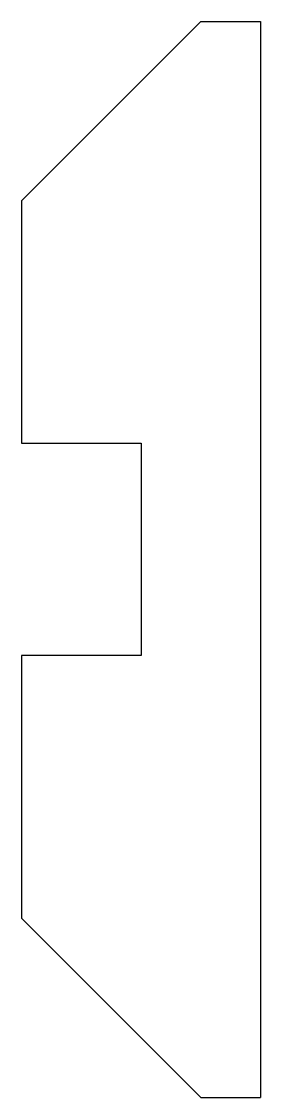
# Model space of a CAD drawing. Extents: x 12 to 16, y 129.8 to 147.8.
import ezdxf

# ---------------------------------------------------------------- set-up
doc = ezdxf.new("R2010")
doc.units = 0
doc.layers.get('0').update_dxf_attribs({"linetype": 'continuous'})

# ---------------------------------------------------------------- blocks, each defined once
blk = doc.blocks.new('BODY022')
at = {"color": 0}
for p, q in [((12, 144.828), (15, 147.828)), ((15, 147.828), (16, 147.828)), ((16, 147.828), (16, 129.828)), ((12, 144.828), (12, 140.775)), ((12, 140.775), (14, 140.775)), ((14, 140.775), (14, 139)), ((14, 139), (14, 137.225)), ((14, 137.225), (12, 137.225)), ((12, 137.225), (12, 132.828)), ((12, 132.828), (15, 129.828)), ((15, 129.828), (16, 129.828))]:
    blk.add_line(p, q, dxfattribs=at)

msp = doc.modelspace()

# ---------------------------------------------------------------- block references
at = {"color": 0}
msp.add_blockref('BODY022', (0, 0), dxfattribs=at)

doc.saveas('drawing.dxf')
